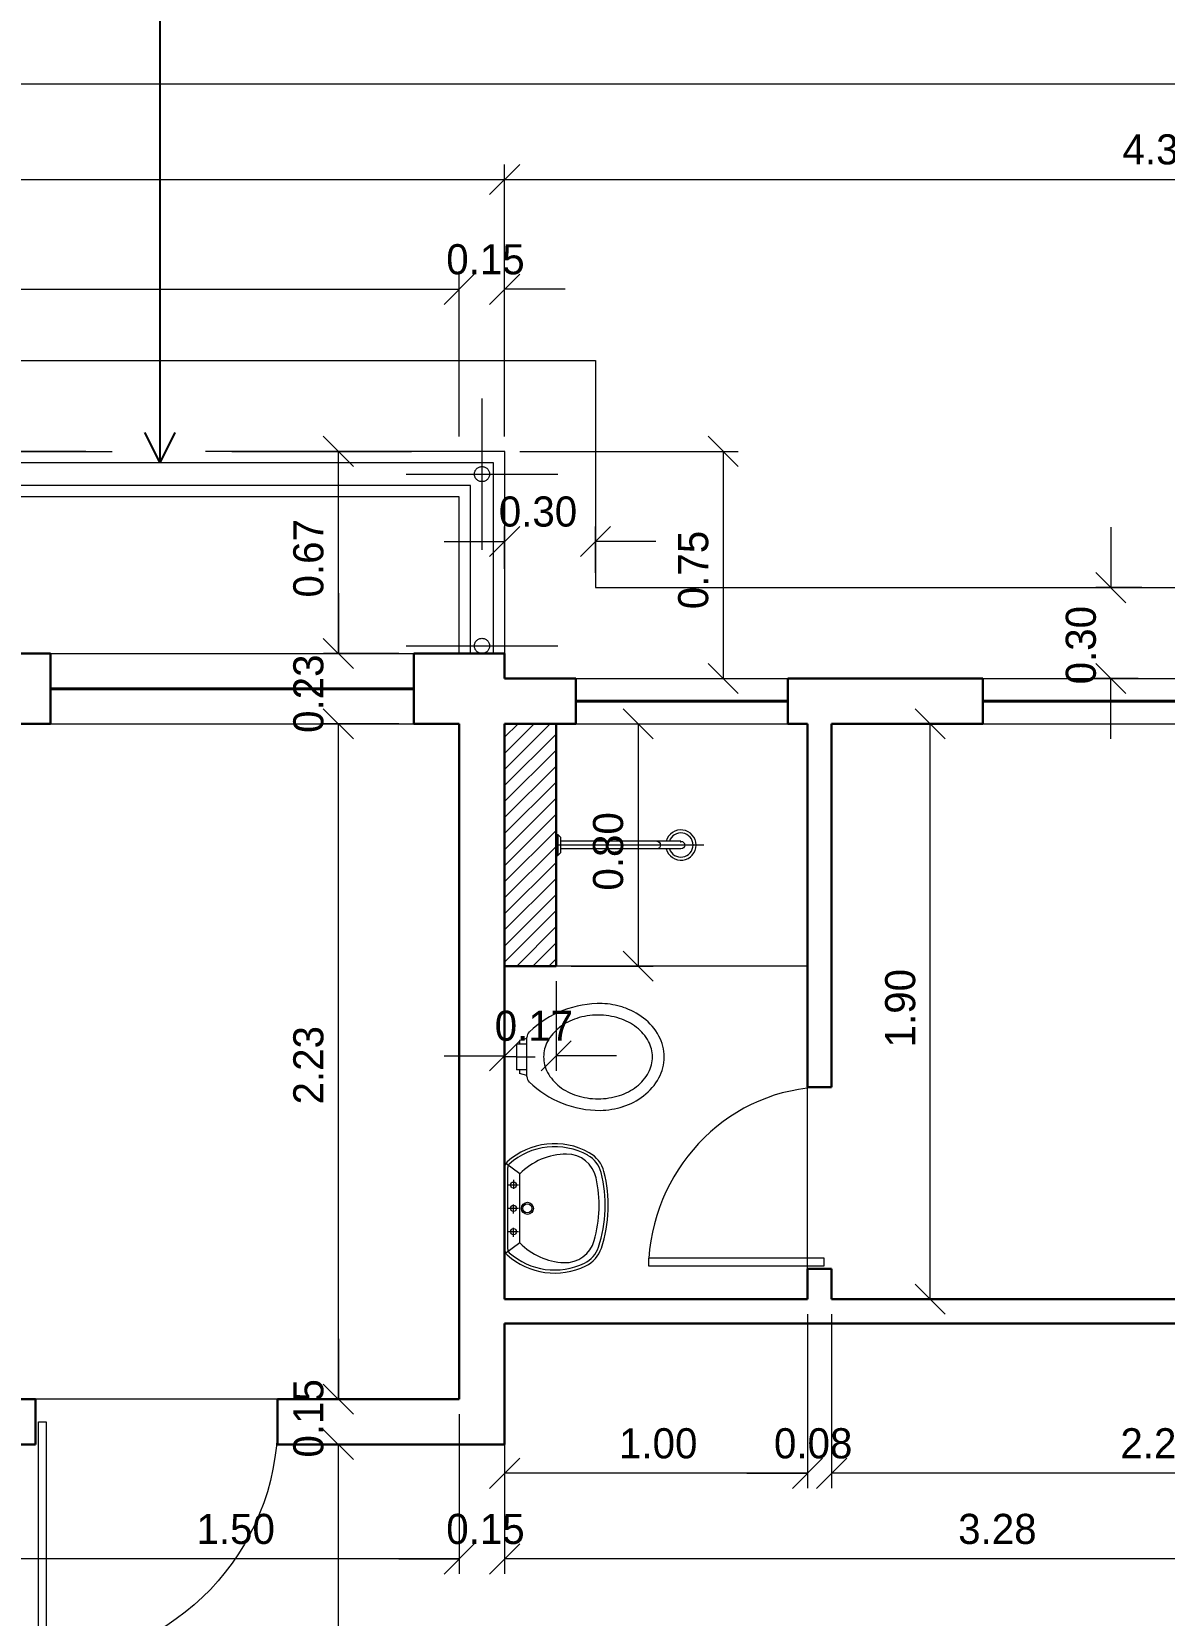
# Model space of a CAD drawing. Header units: metres. Extents: x 3.9 to 63.3, y 8 to 50.1.
# Drawn here: x 21.4 to 25.14, y 18.84 to 24.08 of the extents above; entities that cross this region are included whole.
import ezdxf
from ezdxf.enums import TextEntityAlignment as Align

# ---------------------------------------------------------------- set-up
doc = ezdxf.new("R2010")
doc.units = ezdxf.units.M
doc.header["$MEASUREMENT"] = 0
for name, pattern in [('DGN Style 2', [0.988287, 0.592972, -0.395315]), ('DGN Style 3', [1.383601, 0.988287, -0.395315]), ('DGN Style 4', [1.582247, 0.790629, -0.395315, 0.000988287, -0.395315])]:
    doc.linetypes.add(name, pattern=pattern)
doc.layers.get('Defpoints').update_dxf_attribs({"lineweight": 0})
for name, color, linetype, lineweight in [('24 - Textos Gerais', 7, 'Continuous', 0), ('34 - Mobiliário', 7, 'Continuous', 0), ('CORNIJAS_VAR NA PLANTA PTIPO 1', 7, 'Continuous', 0), ('Level 1', 7, 'Continuous', 0), ('Level 12', 7, 'Continuous', 0), ('Level 14', 7, 'Continuous', 0), ('Level 21-1', 7, 'Continuous', 0), ('Level 24-1', 7, 'Continuous', 0), ('Level 36', 7, 'Continuous', 0), ('Level 45', 7, 'Continuous', 0), ('Level 50', 7, 'Continuous', 0), ('Level 7', 7, 'Continuous', 0)]:
    doc.layers.add(name, color=color, linetype=linetype, lineweight=lineweight)
doc.styles.add('Style-INTL_ENGINEERING', font='INTL_ENGINEERING.shx')
doc.dimstyles.get("Standard").update_dxf_attribs({"dimtxt": 0.18, "dimasz": 0.18, "dimexe": 0.18, "dimexo": 0.0625, "dimgap": 0.09, "dimtad": 0, "dimtih": 1, "dimtoh": 1, "dimdec": 4, "dimzin": 1, "dimdsep": 46, "dimtxsty": 'Standard', "dimcen": 0, "dimadec": 0, "dimazin": 0, "dimtfac": 1, "dimtdec": 4, "dimtofl": 0, "dimtmove": 0, "dimatfit": 3, "dimfxl": 0, "dimtolj": 1, "dimtzin": 1, "dimarcsym": 0})

# ---------------------------------------------------------------- blocks, each defined once
blk = doc.blocks.new('*U30')
at = {"layer": 'Level 36', "color": 172, "linetype": 'Continuous', "lineweight": 13}
for p, q in [((-0.1897, 0.0608), (-0.2139, 0.0544)), ((-0.2139, 0.0544), (-0.2139, 0.0427)), ((-0.1897, -0.0646), (-0.1897, 0.0645)), ((-0.2239, 0), (-0.2633, 0)), ((-0.1897, 0.0427), (-0.2239, 0.0427)), ((-0.2239, 0.0427), (-0.2239, -0.0427)), ((-0.2239, 0), (-0.1625, 0)), ((-0.1897, -0.0427), (-0.2239, -0.0427)), ((-0.2139, -0.0428), (-0.2139, -0.0544)), ((-0.1897, -0.0608), (-0.2139, -0.0544))]:
    blk.add_line(p, q, dxfattribs=at)
for centre, radius, start, end in [((0.0522, -0.1623), 0.3388, 88.949, 133.7058), ((0.0452, -0.0944), 0.2712, 72.322, 87.2071), ((0.0599, -0.0481), 0.2225, 52.4233, 72.322), ((0.0304, -0.0481), 0.1841, 107.6783, 127.577), ((0.0452, -0.0944), 0.2328, 90.0002, 107.6783), ((0.0452, -0.0944), 0.2328, 72.322, 90.0002), ((0.0599, -0.0481), 0.1841, 52.4233, 72.322), ((0.0826, -0.0186), 0.1854, 28.2945, 52.4233), ((-0.1647, 0.0646), 0.025, 133.7058, 180.0002), ((0.0077, -0.0186), 0.147, 127.577, 151.7058), ((0.0826, -0.0186), 0.147, 28.2945, 52.4233), ((0.1174, 0.0001), 0.1459, 0.0002, 28.2945), ((-0.0271, 0.0001), 0.1075, 151.7058, 180.0002), ((-0.0271, 0.0001), 0.1075, 180.0002, 208.2945), ((0.1174, 0.0001), 0.1075, 0.0002, 28.2945), ((0.1174, 0.0001), 0.1075, 331.7058, 0.0002), ((0.1174, 0.0001), 0.1459, 331.7058, 0.0002), ((0.0077, 0.0188), 0.147, 208.2945, 232.4233), ((0.0826, 0.0188), 0.147, 307.577, 331.7058), ((-0.1647, -0.0646), 0.025, 180.0002, 226.2946), ((0.0522, 0.1623), 0.3388, 226.2946, 270.0002), ((0.0304, 0.0482), 0.1841, 232.4233, 252.322), ((0.0599, 0.0482), 0.1841, 287.6783, 307.577), ((0.0826, 0.0188), 0.1854, 307.577, 331.7058), ((0.0452, 0.0946), 0.2328, 252.322, 270.0002), ((0.0452, 0.0946), 0.2328, 270.0002, 287.6783), ((0.0599, 0.0482), 0.2225, 287.6783, 307.577), ((0.0452, 0.0946), 0.2712, 271.4794, 287.6783)]:
    blk.add_arc(centre, radius, start, end, dxfattribs=at)
blk = doc.blocks.new('*U31')
at = {"layer": 'Level 36', "color": 172, "linetype": 'Continuous', "lineweight": 13}
for p, q in [((-0.171, -0.1351), (-0.171, 0.135)), ((-0.121, 0.1137), (-0.1675, 0.1479)), ((-0.161, -0.1351), (-0.161, 0.135)), ((-0.121, -0.1138), (-0.121, 0.1137)), ((-0.1256, 0.0769), (-0.158, 0.077)), ((-0.142, 0.0942), (-0.142, 0.0646)), ((-0.1256, 0), (-0.158, 0)), ((-0.142, -0.0173), (-0.142, 0.0124)), ((-0.1256, -0.077), (-0.158, -0.077)), ((-0.142, -0.0942), (-0.142, -0.0646)), ((-0.121, -0.1138), (-0.1675, -0.1479))]:
    blk.add_line(p, q, dxfattribs=at)
for centre, radius in [((-0.1419, 0.077), 0.01), ((-0.1419, 0), 0.01), ((-0.096, 0), 0.02), ((-0.096, 0), 0.015), ((-0.1419, -0.077), 0.01)]:
    blk.add_circle(centre, radius, dxfattribs=at)
for centre, radius, start, end in [((-0.0058, -0.0225), 0.236, 61.0331, 131.6613), ((-0.0058, -0.0225), 0.226, 61.0331, 131.6613), ((0.0337, -0.036), 0.2153, 90.0457, 135.9361), ((0.0336, 0.0793), 0.1, 12.2459, 90.0457), ((0.0601, 0.0964), 0.09, 14.4235, 61.0331), ((0.0601, 0.0964), 0.1, 14.4235, 61.0331), ((-0.146, 0.1351), 0.025, 131.6613, 180.0002), ((-0.146, 0.1351), 0.015, 131.6613, 180.0002), ((-0.2774, 0.0096), 0.4384, 341.6861, 14.4235), ((-0.2774, 0.0096), 0.4484, 341.6861, 14.4235), ((-0.2874, 0.0096), 0.4284, 344.3129, 12.2459), ((-0.146, -0.1351), 0.025, 180.0002, 228.339), ((-0.0058, 0.0225), 0.236, 228.339, 295.8028), ((-0.146, -0.1351), 0.015, 180.0002, 228.339), ((-0.0058, 0.0225), 0.226, 228.339, 295.8028), ((0.0337, 0.036), 0.2153, 224.0643, 267.5873), ((0.0288, -0.0792), 0.1, 267.5873, 344.3129), ((0.0534, -0.0999), 0.09, 295.8028, 341.6861), ((0.0534, -0.0999), 0.1, 295.8028, 341.6861)]:
    blk.add_arc(centre, radius, start, end, dxfattribs=at)
blk = doc.blocks.new('*U32')
at = {"layer": '24 - Textos Gerais', "color": 172, "linetype": 'Continuous', "lineweight": 0}
for p, q in [((-0.2441, 0.035), (-0.2441, -0.035)), ((-0.2441, 0.035), (-0.2391, 0.035)), ((-0.2391, 0.035), (-0.2391, -0.035)), ((-0.2291, 0.025), (-0.2391, 0.035)), ((-0.2291, -0.025), (-0.2291, 0.025)), ((0.168, 0.0125), (-0.2291, 0.0125)), ((-0.2441, -0.035), (-0.2391, -0.035)), ((-0.2391, -0.035), (-0.2291, -0.025)), ((0.168, -0.0125), (-0.2291, -0.0125))]:
    blk.add_line(p, q, dxfattribs=at)
at = {"layer": '24 - Textos Gerais', "color": 172, "linetype": 'DGN Style 4', "lineweight": 13}
blk.add_line((0.2441, 0), (-0.2441, 0), dxfattribs=at)
at = {"layer": '24 - Textos Gerais', "color": 172, "linetype": 'Continuous', "lineweight": 0, "extrusion": (0, 0, -1)}
for centre in [(-0.088, 0), (-0.168, 0)]:
    blk.add_arc(centre, 0.0125, 90, 270, dxfattribs=at)
at = {"layer": '24 - Textos Gerais', "color": 172, "linetype": 'Continuous', "lineweight": 0}
for radius, start, end in [(0.05, 194.4775, 165.5225), (0.04, 198.21, 161.79)]:
    blk.add_arc((0.168, 0), radius, start, end, dxfattribs=at)
blk.add_point((0.168, 0.011), dxfattribs=at)
blk = doc.blocks.new('*U22')
at = {"layer": 'Level 36', "color": 172, "linetype": 'Continuous', "lineweight": 13}
blk.add_line((-6.535, 3.0801), (-7.3649, 3.08), dxfattribs=at)
at = {"layer": '24 - Textos Gerais', "color": 172, "linetype": 'Continuous', "lineweight": 0}
blk.add_blockref('*U32', (-7.1208, 3.48), dxfattribs=at)
at = {"layer": 'Level 36', "color": 172, "linetype": 'Continuous', "lineweight": 13}
for name, p in [('*U30', (-7.2717, 2.78)), ('*U31', (-7.364, 2.28))]:
    blk.add_blockref(name, p, dxfattribs=at)
blk = doc.blocks.new('P80D_2')
at = {"layer": 'Level 14', "color": 7, "linetype": 'Continuous', "lineweight": 13}
for p, q in [((0.035, 0.875), (0.01, 0.875)), ((0.01, 0.875), (0.01, 0.075)), ((0.035, 0.075), (0.035, 0.875)), ((0.01, 0.075), (0.035, 0.075))]:
    blk.add_line(p, q, dxfattribs=at)
blk.add_arc((0, 0.075), 0.8, 0.0001, 87.4926, dxfattribs=at)
at = {"layer": 'Level 7', "color": 7, "linetype": 'Continuous', "lineweight": 30}
for p, q in [((0, 0), (0, 0.15)), ((0.8, 0), (0.8, 0.15))]:
    blk.add_line(p, q, dxfattribs=at)
blk = doc.blocks.new('P60D_2')
at = {"layer": 'Level 14', "color": 7, "linetype": 'Continuous', "lineweight": 13}
for p, q in [((0.035, 0.605), (0.01, 0.605)), ((0.01, 0.605), (0.01, 0.025)), ((0.035, 0.025), (0.035, 0.605)), ((0.01, 0.025), (0.035, 0.025))]:
    blk.add_line(p, q, dxfattribs=at)
blk.add_ellipse((0.0073, 0.032), major_axis=(0.5659, -0.1833), ratio=0.960106, start_param=0.313176, end_param=1.825606, dxfattribs=at)
at = {"layer": 'Level 7', "color": 7, "linetype": 'Continuous', "lineweight": 30}
for p, q in [((0, 0), (0, 0.08)), ((0.6, 0), (0.6, 0.08))]:
    blk.add_line(p, q, dxfattribs=at)
blk = doc.blocks.new('J140B0')
at = {"layer": '34 - Mobiliário', "color": 7, "linetype": 'Continuous', "lineweight": 40}
blk.add_line((0, 0.075), (1.2, 0.075), dxfattribs=at)
at = {"layer": 'CORNIJAS_VAR NA PLANTA PTIPO 1', "color": 7, "linetype": 'Continuous', "lineweight": 30}
for p, q in [((0, 0), (0, 0.15)), ((1.2, 0), (1.2, 0.15))]:
    blk.add_line(p, q, dxfattribs=at)
at = {"layer": 'CORNIJAS_VAR NA PLANTA PTIPO 1', "color": 7, "linetype": 'Continuous', "lineweight": 0}
for p, q in [((0, 0.15), (1.2, 0.15)), ((0, 0), (1.2, 0))]:
    blk.add_line(p, q, dxfattribs=at)
blk = doc.blocks.new('*U77')
at = {"layer": '34 - Mobiliário', "color": 7, "linetype": 'DGN Style 3', "lineweight": 40}
blk.add_line((0.35, 0), (-0.35, 0), dxfattribs=at)
at = {"layer": 'CORNIJAS_VAR NA PLANTA PTIPO 1', "color": 7, "linetype": 'Continuous', "lineweight": 30}
for p, q in [((-0.35, -0.075), (-0.35, 0.075)), ((0.35, -0.075), (0.35, 0.075))]:
    blk.add_line(p, q, dxfattribs=at)
at = {"layer": 'CORNIJAS_VAR NA PLANTA PTIPO 1', "color": 7, "linetype": 'Continuous', "lineweight": 0}
for p, q in [((0.35, 0.075), (-0.35, 0.075)), ((0.35, -0.075), (-0.35, -0.075))]:
    blk.add_line(p, q, dxfattribs=at)
blk = doc.blocks.new('*U111')
at = {"layer": 'Level 1', "color": 3, "linetype": 'DGN Style 4', "lineweight": 0}
for p, q in [((0, 0.25), (0, -0.25)), ((0.25, 0), (-0.25, 0))]:
    blk.add_line(p, q, dxfattribs=at)
at = {"layer": 'Level 50', "color": 190, "linetype": 'DGN Style 2', "lineweight": 0, "extrusion": (0, 0, -1)}
blk.add_circle((0, 0), 0.025, dxfattribs=at)
blk = doc.blocks.new('*U112')
at = {"layer": 'Level 1', "color": 3, "linetype": 'DGN Style 4', "lineweight": 0}
blk.add_line((0.25, 0), (-0.25, 0), dxfattribs=at)
at = {"layer": 'Level 50', "color": 190, "linetype": 'DGN Style 2', "lineweight": 0, "extrusion": (0, 0, -1)}
blk.add_circle((0, 0), 0.025, dxfattribs=at)
blk = doc.blocks.new('*U87')
at = {"layer": 'Level 21-1', "color": 7, "linetype": 'Continuous', "lineweight": 13}
for p, q in [((-16.665, 3.1722), (-7.235, 3.1722)), ((-7.235, 3.1722), (-7.235, 2.4222)), ((-7.235, 2.4222), (-3.5257, 2.4222))]:
    blk.add_line(p, q, dxfattribs=at)
at = {"layer": 'Level 50', "color": 190, "linetype": 'Continuous', "lineweight": 13}
for p, q in [((-7.5725, 2.8347), (-12.515, 2.8347)), ((-7.5725, 2.2049), (-7.5725, 2.8347)), ((-7.6475, 2.7597), (-12.515, 2.7597)), ((-7.6475, 2.2049), (-7.6475, 2.7597))]:
    blk.add_line(p, q, dxfattribs=at)
at = {"layer": 'Level 7', "color": 7, "linetype": 'DGN Style 3', "lineweight": 13}
for p, q in [((-7.535, 2.8722), (-12.515, 2.8722)), ((-7.535, 2.2049), (-7.535, 2.8722))]:
    blk.add_line(p, q, dxfattribs=at)
at = {"layer": 'Level 7', "color": 7, "linetype": 'Continuous', "lineweight": 13}
for p, q in [((-7.685, 2.7222), (-12.515, 2.7222)), ((-7.685, 2.2049), (-7.685, 2.7222))]:
    blk.add_line(p, q, dxfattribs=at)
at = {"layer": 'Level 50', "color": 190, "linetype": 'DGN Style 2', "lineweight": 0, "extrusion": (0, 0, -1)}
for name, p in [('*U111', (7.61, 2.7972)), ('*U112', (7.61, 2.2299))]:
    blk.add_blockref(name, p, dxfattribs=at)
blk = doc.blocks.new('*D211')
at = {"layer": 'Defpoints', "color": 2, "linetype": 'Continuous', "lineweight": 0}
for p, q in [((17.9348, 23.1747), (18.0343, 23.2742)), ((17.9845, 22.7385), (17.9845, 23.2739)), ((17.9845, 23.2244), (22.8146, 23.2244)), ((22.8643, 23.2742), (22.7648, 23.1747)), ((22.8146, 22.7385), (22.8146, 23.2739))]:
    blk.add_line(p, q, dxfattribs=at)
at = {"layer": 'Defpoints'}
for p in [(20.3996, 23.2244), (22.8146, 23.2244), (17.9845, 22.689), (22.8146, 22.689)]:
    blk.add_point(p, dxfattribs=at)
at = {"layer": 'Defpoints', "color": 2, "linetype": 'Continuous', "lineweight": 0, "style": 'Style-INTL_ENGINEERING'}
blk.add_text('4.83', height=0.0995, dxfattribs=at).set_placement((20.2577, 23.3237), align=Align.MIDDLE_LEFT)
blk = doc.blocks.new('_Oblique')
at = {"color": 0, "linetype": 'ByBlock', "lineweight": -2}
blk.add_line((0.5, 0.5), (-0.5, -0.5), dxfattribs=at)
blk = doc.blocks.new('*D212')
at = {"layer": 'Defpoints', "color": 2, "linetype": 'Continuous', "lineweight": 0}
for p, q in [((22.8643, 23.2742), (22.7648, 23.1747)), ((22.7716, 23.2244), (22.8146, 23.2244)), ((22.8146, 22.7385), (22.8146, 23.2739)), ((22.9148, 23.1747), (23.0143, 23.2742)), ((22.9645, 22.7385), (22.9645, 23.2739)), ((23.164, 23.2244), (22.9645, 23.2244))]:
    blk.add_line(p, q, dxfattribs=at)
at = {"layer": 'Defpoints'}
for p in [(22.8895, 23.2244), (22.9645, 23.2244), (22.8146, 22.689), (22.9645, 22.689)]:
    blk.add_point(p, dxfattribs=at)
at = {"layer": 'Defpoints', "color": 2, "linetype": 'Continuous', "lineweight": 0, "style": 'Style-INTL_ENGINEERING'}
blk.add_text('0.15', height=0.0995, dxfattribs=at).set_placement((22.7716, 23.3237), align=Align.MIDDLE_LEFT)
blk = doc.blocks.new('*D217')
at = {"layer": 'Defpoints', "color": 2, "linetype": 'Continuous', "lineweight": 0}
for p, q in [((15.1348, 23.5376), (15.2343, 23.6371)), ((15.1845, 22.8385), (15.1845, 23.6369)), ((23.0143, 23.6371), (22.9148, 23.5376)), ((22.9645, 22.7385), (22.9645, 23.6369)), ((15.1845, 23.5874), (22.9645, 23.5874))]:
    blk.add_line(p, q, dxfattribs=at)
at = {"layer": 'Defpoints'}
for p in [(19.0745, 23.5874), (22.9645, 23.5874), (15.1845, 22.789), (22.9645, 22.689)]:
    blk.add_point(p, dxfattribs=at)
at = {"layer": 'Defpoints', "color": 2, "linetype": 'Continuous', "lineweight": 0, "style": 'Style-INTL_ENGINEERING'}
blk.add_text('7.78', height=0.0995, dxfattribs=at).set_placement((18.9327, 23.6866), align=Align.MIDDLE_LEFT)
blk = doc.blocks.new('*D218')
at = {"layer": 'Defpoints', "color": 2, "linetype": 'Continuous', "lineweight": 0}
for p, q in [((22.9148, 23.5376), (23.0143, 23.6371)), ((22.9645, 22.7385), (22.9645, 23.6369)), ((27.3236, 23.6371), (27.2241, 23.5376)), ((27.2738, 23.1386), (27.2738, 23.6369)), ((22.9645, 23.5874), (27.2738, 23.5874))]:
    blk.add_line(p, q, dxfattribs=at)
at = {"layer": 'Defpoints'}
for p in [(25.1192, 23.5874), (27.2738, 23.5874), (27.2738, 23.0891), (22.9645, 22.689)]:
    blk.add_point(p, dxfattribs=at)
at = {"layer": 'Defpoints', "color": 2, "linetype": 'Continuous', "lineweight": 0, "style": 'Style-INTL_ENGINEERING'}
blk.add_text('4.31', height=0.0995, dxfattribs=at).set_placement((25.0056, 23.6866), align=Align.MIDDLE_LEFT)
blk = doc.blocks.new('*D240')
at = {"layer": 'Defpoints', "color": 2, "linetype": 'Continuous', "lineweight": 0}
for p, q in [((14.0848, 23.8522), (14.1843, 23.9517)), ((14.1346, 22.7385), (14.1346, 23.9514)), ((27.3236, 23.9517), (27.2241, 23.8522)), ((27.2738, 23.4886), (27.2738, 23.9514)), ((27.2738, 23.9019), (14.1346, 23.9019))]:
    blk.add_line(p, q, dxfattribs=at)
at = {"layer": 'Defpoints'}
for p in [(14.1346, 23.9019), (20.7042, 23.9019), (27.2738, 23.4391), (14.1346, 22.689)]:
    blk.add_point(p, dxfattribs=at)
at = {"layer": 'Defpoints', "color": 2, "linetype": 'Continuous', "lineweight": 0, "style": 'Style-INTL_ENGINEERING'}
blk.add_text('13.14', height=0.0995, dxfattribs=at).set_placement((20.5741, 24.0012), align=Align.MIDDLE_LEFT)
blk = doc.blocks.new('*D275')
at = {"layer": 'Defpoints', "color": 2, "linetype": 'Continuous', "lineweight": 0}
for p, q in [((22.9645, 19.3595), (22.9645, 18.9817)), ((26.2446, 19.3595), (26.2446, 18.9817)), ((22.9148, 18.9814), (23.0143, 19.0809)), ((26.2943, 19.0809), (26.1948, 18.9814)), ((26.2446, 19.0312), (22.9645, 19.0312))]:
    blk.add_line(p, q, dxfattribs=at)
at = {"layer": 'Defpoints'}
for p in [(22.9645, 19.409), (26.2446, 19.409), (22.9645, 19.0312), (24.6045, 19.0312)]:
    blk.add_point(p, dxfattribs=at)
at = {"layer": 'Defpoints', "color": 2, "linetype": 'Continuous', "lineweight": 0, "style": 'Style-INTL_ENGINEERING'}
blk.add_text('3.28', height=0.0995, dxfattribs=at).set_placement((24.4627, 19.1304), align=Align.MIDDLE_LEFT)
blk = doc.blocks.new('*D276')
at = {"layer": 'Defpoints', "color": 2, "linetype": 'Continuous', "lineweight": 0}
for p, q in [((22.8146, 19.5095), (22.8146, 18.9817)), ((22.9645, 19.3595), (22.9645, 18.9817)), ((22.8643, 19.0809), (22.7648, 18.9814)), ((22.9148, 18.9814), (23.0143, 19.0809)), ((22.6151, 19.0312), (22.8146, 19.0312)), ((23.0075, 19.0312), (22.9645, 19.0312))]:
    blk.add_line(p, q, dxfattribs=at)
at = {"layer": 'Defpoints'}
for p in [(22.8146, 19.559), (22.9645, 19.409), (22.8146, 19.0312), (22.8895, 19.0312)]:
    blk.add_point(p, dxfattribs=at)
at = {"layer": 'Defpoints', "color": 2, "linetype": 'Continuous', "lineweight": 0, "style": 'Style-INTL_ENGINEERING'}
blk.add_text('0.15', height=0.0995, dxfattribs=at).set_placement((22.7716, 19.1304), align=Align.MIDDLE_LEFT)
blk = doc.blocks.new('*D277')
at = {"layer": 'Defpoints', "color": 2, "linetype": 'Continuous', "lineweight": 0}
for p, q in [((21.3146, 19.5095), (21.3146, 18.9817)), ((22.8146, 19.5095), (22.8146, 18.9817)), ((21.2648, 18.9814), (21.3643, 19.0809)), ((22.8643, 19.0809), (22.7648, 18.9814)), ((22.8146, 19.0312), (21.3146, 19.0312))]:
    blk.add_line(p, q, dxfattribs=at)
at = {"layer": 'Defpoints'}
for p in [(21.3146, 19.559), (22.8146, 19.559), (21.3146, 19.0312), (22.0646, 19.0312)]:
    blk.add_point(p, dxfattribs=at)
at = {"layer": 'Defpoints', "color": 2, "linetype": 'Continuous', "lineweight": 0, "style": 'Style-INTL_ENGINEERING'}
blk.add_text('1.50', height=0.0995, dxfattribs=at).set_placement((21.9466, 19.1304), align=Align.MIDDLE_LEFT)
blk = doc.blocks.new('*D289')
at = {"layer": 'Defpoints', "color": 2, "linetype": 'Continuous', "lineweight": 0}
for p, q in [((23.9645, 19.8395), (23.9645, 19.2645)), ((24.0446, 19.8395), (24.0446, 19.2645)), ((24.0143, 19.3637), (23.9148, 19.2642)), ((23.9948, 19.2642), (24.0943, 19.3637)), ((23.765, 19.314), (23.9645, 19.314)), ((24.155, 19.314), (24.0446, 19.314))]:
    blk.add_line(p, q, dxfattribs=at)
at = {"layer": 'Defpoints'}
for p in [(23.9645, 19.889), (24.0446, 19.889), (23.9645, 19.314), (24.0045, 19.314)]:
    blk.add_point(p, dxfattribs=at)
at = {"layer": 'Defpoints', "color": 2, "linetype": 'Continuous', "lineweight": 0, "style": 'Style-INTL_ENGINEERING'}
blk.add_text('0.08', height=0.0995, dxfattribs=at).set_placement((23.8541, 19.4132), align=Align.MIDDLE_LEFT)
blk = doc.blocks.new('*D290')
at = {"layer": 'Defpoints', "color": 2, "linetype": 'Continuous', "lineweight": 0}
for p, q in [((23.9645, 19.8395), (23.9645, 19.2645)), ((22.9645, 19.7595), (22.9645, 19.2645)), ((22.9148, 19.2642), (23.0143, 19.3637)), ((24.0143, 19.3637), (23.9148, 19.2642)), ((23.9645, 19.314), (22.9645, 19.314))]:
    blk.add_line(p, q, dxfattribs=at)
at = {"layer": 'Defpoints'}
for p in [(23.9645, 19.889), (22.9645, 19.809), (22.9645, 19.314), (23.4645, 19.314)]:
    blk.add_point(p, dxfattribs=at)
at = {"layer": 'Defpoints', "color": 2, "linetype": 'Continuous', "lineweight": 0, "style": 'Style-INTL_ENGINEERING'}
blk.add_text('1.00', height=0.0995, dxfattribs=at).set_placement((23.3423, 19.4132), align=Align.MIDDLE_LEFT)
blk = doc.blocks.new('*D288')
at = {"layer": 'Defpoints', "color": 2, "linetype": 'Continuous', "lineweight": 0}
for p, q in [((24.0446, 19.8395), (24.0446, 19.2645)), ((26.2446, 19.7595), (26.2446, 19.2645)), ((23.9948, 19.2642), (24.0943, 19.3637)), ((26.2943, 19.3637), (26.1948, 19.2642)), ((26.2446, 19.314), (24.0446, 19.314))]:
    blk.add_line(p, q, dxfattribs=at)
at = {"layer": 'Defpoints'}
for p in [(24.0446, 19.889), (26.2446, 19.809), (24.0446, 19.314), (25.1445, 19.314)]:
    blk.add_point(p, dxfattribs=at)
at = {"layer": 'Defpoints', "color": 2, "linetype": 'Continuous', "lineweight": 0, "style": 'Style-INTL_ENGINEERING'}
blk.add_text('2.20', height=0.0995, dxfattribs=at).set_placement((24.9984, 19.4132), align=Align.MIDDLE_LEFT)
blk = doc.blocks.new('*D304')
at = {"layer": 'Defpoints', "color": 2, "linetype": 'Continuous', "lineweight": 0}
for p, q in [((22.3654, 19.4588), (22.4649, 19.3593)), ((22.54, 19.409), (22.3656, 19.409)), ((22.4151, 15.4088), (22.4151, 19.409)), ((22.4649, 15.3591), (22.3654, 15.4586)), ((21.7691, 15.4088), (22.4646, 15.4088))]:
    blk.add_line(p, q, dxfattribs=at)
at = {"layer": 'Defpoints'}
for p in [(22.4151, 19.409), (22.5895, 19.409), (22.4151, 17.4089), (21.7196, 15.4088)]:
    blk.add_point(p, dxfattribs=at)
at = {"layer": 'Defpoints', "color": 2, "linetype": 'Continuous', "lineweight": 0, "style": 'Style-INTL_ENGINEERING'}
blk.add_text('4.00', height=0.0995, rotation=90, dxfattribs=at).set_placement((22.3159, 17.2585), align=Align.MIDDLE_LEFT)
blk = doc.blocks.new('*D305')
at = {"layer": 'Defpoints', "color": 2, "linetype": 'Continuous', "lineweight": 0}
for p, q in [((22.4151, 19.7585), (22.4151, 19.559)), ((22.4649, 19.5093), (22.3654, 19.6088)), ((22.4651, 19.559), (22.3656, 19.559)), ((22.3654, 19.4588), (22.4649, 19.3593)), ((22.54, 19.409), (22.3656, 19.409)), ((22.4151, 19.3661), (22.4151, 19.409))]:
    blk.add_line(p, q, dxfattribs=at)
at = {"layer": 'Defpoints'}
for p in [(22.4151, 19.559), (22.5146, 19.559), (22.4151, 19.484), (22.5895, 19.409)]:
    blk.add_point(p, dxfattribs=at)
at = {"layer": 'Defpoints', "color": 2, "linetype": 'Continuous', "lineweight": 0, "style": 'Style-INTL_ENGINEERING'}
blk.add_text('0.15', height=0.0995, rotation=90, dxfattribs=at).set_placement((22.3159, 19.3661), align=Align.MIDDLE_LEFT)
blk = doc.blocks.new('*D306')
at = {"layer": 'Defpoints', "color": 2, "linetype": 'Continuous', "lineweight": 0}
for p, q in [((22.3654, 21.8388), (22.4649, 21.7393)), ((22.615, 21.789), (22.3656, 21.789)), ((22.4151, 19.559), (22.4151, 21.789)), ((22.4649, 19.5093), (22.3654, 19.6088)), ((22.4651, 19.559), (22.3656, 19.559))]:
    blk.add_line(p, q, dxfattribs=at)
at = {"layer": 'Defpoints'}
for p in [(22.4151, 21.789), (22.6645, 21.789), (22.4151, 20.674), (22.5146, 19.559)]:
    blk.add_point(p, dxfattribs=at)
at = {"layer": 'Defpoints', "color": 2, "linetype": 'Continuous', "lineweight": 0, "style": 'Style-INTL_ENGINEERING'}
blk.add_text('2.23', height=0.0995, rotation=90, dxfattribs=at).set_placement((22.3159, 20.5322), align=Align.MIDDLE_LEFT)
blk = doc.blocks.new('*D307')
at = {"layer": 'Defpoints', "color": 2, "linetype": 'Continuous', "lineweight": 0}
for p, q in [((22.4151, 22.2212), (22.4151, 22.0217)), ((22.4649, 21.9719), (22.3654, 22.0714)), ((22.6151, 22.0217), (22.3656, 22.0217)), ((22.3654, 21.8388), (22.4649, 21.7393)), ((22.615, 21.789), (22.3656, 21.789)), ((22.4151, 21.5895), (22.4151, 21.789))]:
    blk.add_line(p, q, dxfattribs=at)
at = {"layer": 'Defpoints'}
for p in [(22.4151, 22.0217), (22.6646, 22.0217), (22.4151, 21.9054), (22.6645, 21.789)]:
    blk.add_point(p, dxfattribs=at)
at = {"layer": 'Defpoints', "color": 2, "linetype": 'Continuous', "lineweight": 0, "style": 'Style-INTL_ENGINEERING'}
blk.add_text('0.23', height=0.0995, rotation=90, dxfattribs=at).set_placement((22.3159, 21.7593), align=Align.MIDDLE_LEFT)
blk = doc.blocks.new('*D308')
at = {"layer": 'Defpoints', "color": 2, "linetype": 'Continuous', "lineweight": 0}
for p, q in [((22.3654, 22.7388), (22.4649, 22.6393)), ((22.9151, 22.689), (22.3656, 22.689)), ((22.4151, 22.0217), (22.4151, 22.689)), ((22.4649, 21.9719), (22.3654, 22.0714)), ((22.6151, 22.0217), (22.3656, 22.0217))]:
    blk.add_line(p, q, dxfattribs=at)
at = {"layer": 'Defpoints'}
for p in [(22.4151, 22.689), (22.9645, 22.689), (22.4151, 22.3554), (22.6646, 22.0217)]:
    blk.add_point(p, dxfattribs=at)
at = {"layer": 'Defpoints', "color": 2, "linetype": 'Continuous', "lineweight": 0, "style": 'Style-INTL_ENGINEERING'}
blk.add_text('0.67', height=0.0995, rotation=90, dxfattribs=at).set_placement((22.3159, 22.2065), align=Align.MIDDLE_LEFT)
blk = doc.blocks.new('*D309')
at = {"layer": 'Defpoints', "color": 2, "linetype": 'Continuous', "lineweight": 0}
for p, q in [((24.3205, 21.8388), (24.42, 21.7393)), ((24.094, 21.789), (24.4198, 21.789)), ((24.3703, 19.889), (24.3703, 21.789)), ((24.42, 19.8393), (24.3205, 19.9388)), ((24.094, 19.889), (24.4198, 19.889))]:
    blk.add_line(p, q, dxfattribs=at)
at = {"layer": 'Defpoints'}
for p in [(24.0446, 21.789), (24.3703, 21.789), (24.3703, 20.839), (24.0446, 19.889)]:
    blk.add_point(p, dxfattribs=at)
at = {"layer": 'Defpoints', "color": 2, "linetype": 'Continuous', "lineweight": 0, "style": 'Style-INTL_ENGINEERING'}
blk.add_text('1.90', height=0.0995, rotation=90, dxfattribs=at).set_placement((24.271, 20.7207), align=Align.MIDDLE_LEFT)
blk = doc.blocks.new('*D310')
at = {"layer": 'Defpoints', "color": 2, "linetype": 'Continuous', "lineweight": 0}
for p, q in [((23.6367, 22.7388), (23.7361, 22.6393)), ((23.0141, 22.689), (23.7359, 22.689)), ((23.6864, 22.689), (23.6864, 21.939)), ((23.7361, 21.8893), (23.6367, 21.9888)), ((23.114, 21.939), (23.7359, 21.939))]:
    blk.add_line(p, q, dxfattribs=at)
at = {"layer": 'Defpoints'}
for p in [(22.9645, 22.689), (23.6864, 22.314), (23.0646, 21.939), (23.6864, 21.939)]:
    blk.add_point(p, dxfattribs=at)
at = {"layer": 'Defpoints', "color": 2, "linetype": 'Continuous', "lineweight": 0, "style": 'Style-INTL_ENGINEERING'}
blk.add_text('0.75', height=0.0995, rotation=90, dxfattribs=at).set_placement((23.5872, 22.1679), align=Align.MIDDLE_LEFT)
blk = doc.blocks.new('*D332')
at = {"layer": 'Defpoints', "color": 2, "linetype": 'Continuous', "lineweight": 0}
for p, q in [((23.3555, 21.8388), (23.455, 21.7393)), ((23.184, 21.789), (23.4548, 21.789)), ((23.4053, 21.789), (23.4053, 20.9891)), ((23.455, 20.9393), (23.3555, 21.0388)), ((23.1841, 20.9891), (23.4548, 20.9891))]:
    blk.add_line(p, q, dxfattribs=at)
at = {"layer": 'Defpoints'}
for p in [(23.1346, 21.789), (23.4053, 21.389), (23.1346, 20.9891), (23.4053, 20.9891)]:
    blk.add_point(p, dxfattribs=at)
at = {"layer": 'Defpoints', "color": 2, "linetype": 'Continuous', "lineweight": 0, "style": 'Style-INTL_ENGINEERING'}
blk.add_text('0.80', height=0.0995, rotation=90, dxfattribs=at).set_placement((23.306, 21.2386), align=Align.MIDDLE_LEFT)
blk = doc.blocks.new('*D333')
at = {"layer": 'Defpoints', "color": 2, "linetype": 'Continuous', "lineweight": 0}
for p, q in [((22.9645, 20.9395), (22.9645, 20.6435)), ((23.1346, 20.9396), (23.1346, 20.6435)), ((23.0143, 20.7427), (22.9148, 20.6432)), ((23.0849, 20.6432), (23.1844, 20.7427)), ((22.765, 20.693), (22.9645, 20.693)), ((23.3341, 20.693), (23.1346, 20.693))]:
    blk.add_line(p, q, dxfattribs=at)
at = {"layer": 'Defpoints'}
for p in [(22.9645, 20.989), (23.1346, 20.9891), (22.9645, 20.693), (23.0496, 20.693)]:
    blk.add_point(p, dxfattribs=at)
at = {"layer": 'Defpoints', "color": 2, "linetype": 'Continuous', "lineweight": 0, "style": 'Style-INTL_ENGINEERING'}
blk.add_text('0.17', height=0.0995, dxfattribs=at).set_placement((22.9317, 20.7922), align=Align.MIDDLE_LEFT)
blk = doc.blocks.new('TerminatorOpen')
at = {"color": 0, "linetype": 'ByBlock', "lineweight": -2}
for q in [(-1, 0.5), (-1, 0), (-1, -0.5)]:
    blk.add_line((0, 0), q, dxfattribs=at)
blk = doc.blocks.new('*D376')
at = {"layer": 'Defpoints', "color": 2, "linetype": 'Continuous', "lineweight": 0}
for p, q in [((24.9669, 22.4385), (24.9669, 22.239)), ((25.0167, 22.1893), (24.9172, 22.2888)), ((25.0697, 22.239), (24.9174, 22.239)), ((24.9172, 21.9888), (25.0167, 21.8893)), ((25.0568, 21.939), (24.9174, 21.939)), ((24.9669, 21.7395), (24.9669, 21.939))]:
    blk.add_line(p, q, dxfattribs=at)
at = {"layer": 'Defpoints'}
for p in [(25.1192, 22.239), (24.9669, 22.07), (24.9669, 21.939), (25.1063, 21.939)]:
    blk.add_point(p, dxfattribs=at)
at = {"layer": 'Defpoints', "color": 2, "linetype": 'Continuous', "lineweight": 0, "style": 'Style-INTL_ENGINEERING'}
blk.add_text('0.30', height=0.0995, rotation=90, dxfattribs=at).set_placement((24.8677, 21.9196), align=Align.MIDDLE_LEFT)
blk = doc.blocks.new('*D386')
at = {"layer": 'Defpoints', "color": 2, "linetype": 'Continuous', "lineweight": 0}
for p, q in [((23.0143, 22.441), (22.9148, 22.3415)), ((22.9645, 22.3015), (22.9645, 22.4408)), ((23.2148, 22.3415), (23.3143, 22.441)), ((23.2646, 22.2885), (23.2646, 22.4408)), ((22.765, 22.3913), (22.9645, 22.3913)), ((23.4641, 22.3913), (23.2646, 22.3913))]:
    blk.add_line(p, q, dxfattribs=at)
at = {"layer": 'Defpoints'}
for p in [(22.9645, 22.3913), (23.0955, 22.3913), (22.9645, 22.252), (23.2646, 22.239)]:
    blk.add_point(p, dxfattribs=at)
at = {"layer": 'Defpoints', "color": 2, "linetype": 'Continuous', "lineweight": 0, "style": 'Style-INTL_ENGINEERING'}
blk.add_text('0.30', height=0.0995, dxfattribs=at).set_placement((22.9451, 22.4905), align=Align.MIDDLE_LEFT)

msp = doc.modelspace()

# ---------------------------------------------------------------- linework, layer by layer
at = {"layer": '34 - Mobiliário', "color": 7, "linetype": 'Continuous', "lineweight": 40}
msp.add_line((21.4645, 21.9054), (22.6646, 21.9053), dxfattribs=at)
at = {"layer": 'CORNIJAS_VAR NA PLANTA PTIPO 1', "color": 7, "linetype": 'Continuous', "lineweight": 30}
for p, q in [((21.4645, 22.0217), (21.4645, 21.789)), ((21.4645, 22.0217), (21.4645, 21.789)), ((22.6646, 22.0217), (22.6645, 21.789)), ((22.9645, 22.0217), (22.6645, 22.0217)), ((22.6645, 21.789), (22.6645, 22.0217)), ((22.9645, 22.0217), (22.9645, 21.939)), ((23.1995, 21.939), (22.9645, 21.939)), ((24.5445, 21.939), (23.8996, 21.939)), ((21.4645, 21.789), (21.3145, 21.789)), ((22.8146, 21.789), (22.6645, 21.789)), ((22.8146, 19.559), (22.8146, 21.789)), ((23.1995, 21.789), (22.9645, 21.789)), ((22.9645, 19.889), (22.9645, 21.789)), ((23.9645, 21.789), (23.8996, 21.789)), ((23.9645, 20.589), (23.9645, 21.789)), ((24.0446, 20.5891), (24.0446, 21.789)), ((24.5446, 21.789), (24.0446, 21.789)), ((23.9645, 19.889), (23.9645, 19.989)), ((24.0446, 19.889), (24.0446, 19.9891)), ((23.9645, 19.889), (22.9645, 19.889)), ((26.2446, 19.889), (24.0446, 19.889)), ((26.2446, 19.809), (22.9645, 19.809)), ((22.9645, 19.409), (22.9645, 19.809)), ((21.4145, 19.559), (21.3146, 19.559)), ((22.8146, 19.559), (22.2146, 19.559)), ((21.4145, 19.409), (21.1645, 19.409)), ((22.9645, 19.409), (22.2145, 19.409))]:
    msp.add_line(p, q, dxfattribs=at)
at = {"layer": 'CORNIJAS_VAR NA PLANTA PTIPO 1', "color": 7, "linetype": 'Continuous', "lineweight": 0}
for p, q in [((21.4645, 22.0217), (22.6646, 22.0217)), ((21.4645, 21.789), (22.6645, 21.789)), ((23.9645, 19.989), (23.9645, 20.589)), ((22.2146, 19.559), (21.4145, 19.559))]:
    msp.add_line(p, q, dxfattribs=at)
at = {"layer": 'CORNIJAS_VAR NA PLANTA PTIPO 1', "color": 7, "linetype": 'Continuous', "lineweight": 30, "flags": 128}
msp.add_lwpolyline([(21.4645, 22.0217), (19.0595, 22.0217), (19.0595, 21.939)], dxfattribs=at)
at = {"layer": 'Level 24-1', "color": 7, "linetype": 'DGN Style 2', "lineweight": 0, "flags": 128}
msp.add_lwpolyline([(33.7253, 21.9391), (38.0346, 21.939), (38.0346, 22.689), (46.8646, 22.689), (46.8646, 21.289), (50.6245, 21.289), (50.6245, 14.579), (49.9246, 14.579), (49.9246, 14.079), (49.3745, 13.529), (39.8467, 13.529), (39.2267, 12.909), (31.9114, 12.909), (31.6938, 13.1263), (29.3053, 13.1263), (29.0877, 12.909), (21.7724, 12.909), (21.1524, 13.529), (11.6245, 13.529), (11.0746, 14.079), (11.0746, 14.579), (10.3745, 14.579), (10.3745, 21.289), (14.1346, 21.289), (14.1346, 22.689), (22.9645, 22.689), (22.9645, 21.939), (27.2738, 21.939), (27.2738, 26.7246), (33.7241, 26.7246), (33.7253, 21.9391)], dxfattribs=at)
msp.add_lwpolyline([(33.7253, 21.9391), (38.0346, 21.939), (38.0346, 22.689), (46.8646, 22.689), (46.8646, 21.289), (50.6245, 21.289), (50.6245, 14.579), (49.9246, 14.579), (49.9246, 14.079), (49.3745, 13.529), (39.8467, 13.529), (39.2267, 12.909), (31.9114, 12.909), (31.6938, 13.1263), (29.3053, 13.1263), (29.0877, 12.909), (21.7724, 12.909), (21.1524, 13.529), (11.6245, 13.529), (11.0746, 14.079), (11.0746, 14.579), (10.3745, 14.579), (10.3745, 21.289), (14.1346, 21.289), (14.1346, 22.689), (22.9645, 22.689), (22.9645, 21.939), (27.2738, 21.939), (27.2738, 26.7246), (33.7241, 26.7246), (33.7253, 21.9391)], dxfattribs=at)
at = {"layer": 'Level 45', "color": 6, "linetype": 'Continuous', "lineweight": 0}
for p, q in [((22.9645, 21.6387), (23.1149, 21.789)), ((22.9645, 21.6918), (23.0618, 21.789)), ((22.9645, 21.7448), (23.0088, 21.789)), ((22.9645, 21.5857), (23.1346, 21.7557)), ((22.9645, 21.5327), (23.1346, 21.7027)), ((22.9645, 21.4796), (23.1346, 21.6496)), ((22.9645, 21.4266), (23.1346, 21.5966)), ((22.9645, 21.3736), (23.1346, 21.5436)), ((22.9645, 21.3205), (23.1346, 21.4906)), ((22.9645, 21.2675), (23.1346, 21.4375)), ((22.9645, 21.2145), (23.1346, 21.3845)), ((22.9645, 21.1614), (23.1346, 21.3315)), ((22.9645, 21.1084), (23.1346, 21.2784)), ((22.9645, 21.0554), (23.1346, 21.2254)), ((22.9645, 21.0023), (23.1346, 21.1724)), ((23.0043, 20.989), (23.1346, 21.1194)), ((23.0573, 20.989), (23.1346, 21.0663)), ((23.1104, 20.9891), (23.1346, 21.0133))]:
    msp.add_line(p, q, dxfattribs=at)
at = {"layer": 'Level 45', "color": 6, "linetype": 'Continuous', "lineweight": 30, "flags": 128}
msp.add_lwpolyline([(22.9645, 21.789), (23.1346, 21.789), (23.1346, 20.9891), (22.9645, 20.989)], close=True, dxfattribs=at)

# ---------------------------------------------------------------- block references
at = {"layer": 'CORNIJAS_VAR NA PLANTA PTIPO 1', "color": 7, "linetype": 'Continuous', "lineweight": 30, "extrusion": (0, 0, -1)}
msp.add_blockref('*U77', (-23.5495, 21.864), dxfattribs=at)
at = {"layer": 'CORNIJAS_VAR NA PLANTA PTIPO 1', "color": 7, "linetype": 'Continuous', "lineweight": 30, "xscale": 0.9999953433792164, "yscale": -0.9999953433792164}
msp.add_blockref('J140B0', (24.5445, 21.939), dxfattribs=at)
at = {"layer": 'Level 21-1', "color": 7, "linetype": 'Continuous', "lineweight": 13}
msp.add_blockref('*U87', (30.4996, 19.8168), dxfattribs=at)
at = {"layer": 'Level 36', "color": 172, "linetype": 'Continuous', "lineweight": 13}
msp.add_blockref('*U22', (30.4996, 17.909), dxfattribs=at)
at = {"layer": 'Level 7', "color": 7, "linetype": 'Continuous', "lineweight": 30}
for name, p, xscale, yscale, rotation in [('P60D_2', (24.0446, 19.9891), 1.000004656664151, 1.000004656664151, 90.00053360695055), ('P80D_2', (21.4145, 19.559), 1.000000000010841, -1.000000000010841, 0.0002668047176770001)]:
    msp.add_blockref(name, p, dxfattribs=dict(at, xscale=xscale, yscale=yscale, rotation=rotation))

# ---------------------------------------------------------------- dimensions: what is measured, and where the dimension line sits
at = {"layer": 'Defpoints', "color": 2, "linetype": 'Continuous', "lineweight": 0}
for base, p1, p2, angle, override, picture, middle in [((14.1346, 23.9019), (27.2738, 23.4391), (14.1346, 22.689), 180, {"dimtxt": 0.0995, "dimasz": 0.0995, "dimexe": 0.0495, "dimexo": 0.0495, "dimgap": 0.0495, "dimtad": 1, "dimtih": 0, "dimtoh": 0, "dimdec": 2, "dimzin": 3, "dimtxsty": 'Style-INTL_ENGINEERING', "dimblk": 'Oblique', "dimclre": 2, "dimtdec": 2, "dimatfit": 1, "dimtolj": 0, "dimtzin": 3, "dimlwe": 0}, '*D240', (20.7042, 23.9019)), ((22.4151, 22.689), (22.6646, 22.0217), (22.9645, 22.689), 90, {"dimtxt": 0.0995, "dimasz": 0.0995, "dimexe": 0.0495, "dimexo": 0.0495, "dimgap": 0.0495, "dimtad": 1, "dimtih": 0, "dimtoh": 0, "dimdec": 2, "dimzin": 3, "dimtxsty": 'Style-INTL_ENGINEERING', "dimblk": 'Oblique', "dimclre": 2, "dimtdec": 2, "dimatfit": 1, "dimtolj": 0, "dimtzin": 3, "dimlwe": 0}, '*D308', (22.4151, 22.3554)), ((23.6864, 21.939), (22.9645, 22.689), (23.0646, 21.939), 270, {"dimtxt": 0.0995, "dimasz": 0.0995, "dimexe": 0.0495, "dimexo": 0.0495, "dimgap": 0.0495, "dimtad": 1, "dimtih": 0, "dimtoh": 0, "dimdec": 2, "dimzin": 3, "dimtxsty": 'Style-INTL_ENGINEERING', "dimblk": 'Oblique', "dimclre": 2, "dimtdec": 2, "dimatfit": 1, "dimtolj": 0, "dimtzin": 3, "dimlwe": 0}, '*D310', (23.6864, 22.314)), ((22.4151, 22.0217), (22.6645, 21.789), (22.6646, 22.0217), 90, {"dimtxt": 0.0995, "dimasz": 0.0995, "dimexe": 0.0495, "dimexo": 0.0495, "dimgap": 0.0495, "dimtad": 1, "dimtih": 0, "dimtoh": 0, "dimdec": 2, "dimzin": 3, "dimtxsty": 'Style-INTL_ENGINEERING', "dimblk": 'Oblique', "dimclre": 2, "dimtdec": 2, "dimatfit": 1, "dimtolj": 0, "dimtzin": 3, "dimlwe": 0}, '*D307', (22.4151, 21.9054)), ((22.4151, 21.789), (22.5146, 19.559), (22.6645, 21.789), 90, {"dimtxt": 0.0995, "dimasz": 0.0995, "dimexe": 0.0495, "dimexo": 0.0495, "dimgap": 0.0495, "dimtad": 1, "dimtih": 0, "dimtoh": 0, "dimdec": 2, "dimzin": 3, "dimtxsty": 'Style-INTL_ENGINEERING', "dimblk": 'Oblique', "dimclre": 2, "dimtdec": 2, "dimatfit": 1, "dimtolj": 0, "dimtzin": 3, "dimlwe": 0}, '*D306', (22.4151, 20.674)), ((23.4053, 20.9891), (23.1346, 21.789), (23.1346, 20.9891), 270, {"dimtxt": 0.0995, "dimasz": 0.0995, "dimexe": 0.0495, "dimexo": 0.0495, "dimgap": 0.0495, "dimtad": 1, "dimtih": 0, "dimtoh": 0, "dimdec": 2, "dimzin": 3, "dimtxsty": 'Style-INTL_ENGINEERING', "dimblk": 'Oblique', "dimclre": 2, "dimtdec": 2, "dimatfit": 1, "dimfrac": 2, "dimtolj": 0, "dimtzin": 3, "dimlwe": 0}, '*D332', (23.4053, 21.389)), ((24.3703, 21.789), (24.0446, 19.889), (24.0446, 21.789), 90, {"dimtxt": 0.0995, "dimasz": 0.0995, "dimexe": 0.0495, "dimexo": 0.0495, "dimgap": 0.0495, "dimtad": 1, "dimtih": 0, "dimtoh": 0, "dimdec": 2, "dimzin": 3, "dimtxsty": 'Style-INTL_ENGINEERING', "dimblk": 'Oblique', "dimclre": 2, "dimtdec": 2, "dimatfit": 1, "dimtolj": 0, "dimtzin": 3, "dimlwe": 0}, '*D309', (24.3703, 20.839)), ((22.9645, 20.693), (23.1346, 20.9891), (22.9645, 20.989), 180, {"dimtxt": 0.0995, "dimasz": 0.0995, "dimexe": 0.0495, "dimexo": 0.0495, "dimgap": 0.0495, "dimtad": 1, "dimtih": 0, "dimtoh": 0, "dimdec": 2, "dimzin": 3, "dimtxsty": 'Style-INTL_ENGINEERING', "dimblk": 'Oblique', "dimclre": 2, "dimtdec": 2, "dimatfit": 1, "dimfrac": 2, "dimtolj": 0, "dimtzin": 3, "dimlwe": 0}, '*D333', (23.0496, 20.693)), ((22.9645, 19.314), (23.9645, 19.889), (22.9645, 19.809), 180, {"dimtxt": 0.0995, "dimasz": 0.0995, "dimexe": 0.0495, "dimexo": 0.0495, "dimgap": 0.0495, "dimtad": 1, "dimtih": 0, "dimtoh": 0, "dimdec": 2, "dimzin": 3, "dimtxsty": 'Style-INTL_ENGINEERING', "dimblk": 'Oblique', "dimclre": 2, "dimtdec": 2, "dimatfit": 1, "dimtolj": 0, "dimtzin": 3, "dimlwe": 0}, '*D290', (23.4645, 19.314)), ((24.0446, 19.314), (26.2446, 19.809), (24.0446, 19.889), 180, {"dimtxt": 0.0995, "dimasz": 0.0995, "dimexe": 0.0495, "dimexo": 0.0495, "dimgap": 0.0495, "dimtad": 1, "dimtih": 0, "dimtoh": 0, "dimdec": 2, "dimzin": 3, "dimtxsty": 'Style-INTL_ENGINEERING', "dimblk": 'Oblique', "dimclre": 2, "dimtdec": 2, "dimatfit": 1, "dimtolj": 0, "dimtzin": 3, "dimlwe": 0}, '*D288', (25.1445, 19.314)), ((21.3146, 19.0312), (22.8146, 19.559), (21.3146, 19.559), 180, {"dimtxt": 0.0995, "dimasz": 0.0995, "dimexe": 0.0495, "dimexo": 0.0495, "dimgap": 0.0495, "dimtad": 1, "dimtih": 0, "dimtoh": 0, "dimdec": 2, "dimzin": 3, "dimtxsty": 'Style-INTL_ENGINEERING', "dimblk": 'Oblique', "dimclre": 2, "dimtdec": 2, "dimatfit": 1, "dimtolj": 0, "dimtzin": 3, "dimlwe": 0}, '*D277', (22.0646, 19.0312)), ((22.4151, 19.409), (21.7196, 15.4088), (22.5895, 19.409), 90, {"dimtxt": 0.0995, "dimasz": 0.0995, "dimexe": 0.0495, "dimexo": 0.0495, "dimgap": 0.0495, "dimtad": 1, "dimtih": 0, "dimtoh": 0, "dimdec": 2, "dimzin": 3, "dimtxsty": 'Style-INTL_ENGINEERING', "dimblk": 'Oblique', "dimclre": 2, "dimtdec": 2, "dimatfit": 1, "dimtolj": 0, "dimtzin": 3, "dimlwe": 0}, '*D304', (22.4151, 17.4089)), ((22.9645, 19.0312), (26.2446, 19.409), (22.9645, 19.409), 180, {"dimtxt": 0.0995, "dimasz": 0.0995, "dimexe": 0.0495, "dimexo": 0.0495, "dimgap": 0.0495, "dimtad": 1, "dimtih": 0, "dimtoh": 0, "dimdec": 2, "dimzin": 3, "dimtxsty": 'Style-INTL_ENGINEERING', "dimblk": 'Oblique', "dimclre": 2, "dimtdec": 2, "dimatfit": 1, "dimtolj": 0, "dimtzin": 3, "dimlwe": 0}, '*D275', (24.6045, 19.0312))]:
    dim = msp.add_linear_dim(base=base, p1=p1, p2=p2, angle=angle, dimstyle='Standard', override=override, dxfattribs=at)
    dim.commit()
    dim.dimension.update_dxf_attribs({"geometry": picture, "text_midpoint": middle})
for base, p1, p2, picture, middle in [((22.9645, 23.5874), (15.1845, 22.789), (22.9645, 22.689), '*D217', (19.0745, 23.5874)), ((27.2738, 23.5874), (22.9645, 22.689), (27.2738, 23.0891), '*D218', (25.1192, 23.5874)), ((22.8146, 23.2244), (17.9845, 22.689), (22.8146, 22.689), '*D211', (20.3996, 23.2244))]:
    dim = msp.add_linear_dim(base=base, p1=p1, p2=p2, dimstyle='Standard', override={"dimtxt": 0.0995, "dimasz": 0.0995, "dimexe": 0.0495, "dimexo": 0.0495, "dimgap": 0.0495, "dimtad": 1, "dimtih": 0, "dimtoh": 0, "dimdec": 2, "dimzin": 3, "dimtxsty": 'Style-INTL_ENGINEERING', "dimblk": 'Oblique', "dimclre": 2, "dimtdec": 2, "dimatfit": 1, "dimfrac": 2, "dimtolj": 0, "dimtzin": 3, "dimlwe": 0}, dxfattribs=at)
    dim.commit()
    dim.dimension.update_dxf_attribs({"geometry": picture, "text_midpoint": middle})
dim = msp.add_linear_dim(base=(22.9645, 23.2244), p1=(22.8146, 22.689), p2=(22.9645, 22.689), dimstyle='Standard', override={"dimtxt": 0.0995, "dimasz": 0.0995, "dimexe": 0.0495, "dimexo": 0.0495, "dimgap": 0.0495, "dimtad": 1, "dimtih": 0, "dimtoh": 0, "dimdec": 2, "dimzin": 3, "dimtxsty": 'Style-INTL_ENGINEERING', "dimblk": 'Oblique', "dimclre": 2, "dimtdec": 2, "dimatfit": 1, "dimfrac": 2, "dimtolj": 0, "dimtzin": 3, "dimlwe": 0}, dxfattribs=at)
dim.commit()
dim.dimension.update_dxf_attribs({"geometry": '*D212', "text_midpoint": (22.8895, 23.2244), "dimtype": 160})
for base, p1, p2, angle, override, picture, middle in [((22.9645, 22.3913), (23.2646, 22.239), (22.9645, 22.252), 180, {"dimtxt": 0.0995, "dimasz": 0.0995, "dimexe": 0.0495, "dimexo": 0.0495, "dimgap": 0.0495, "dimtad": 1, "dimtih": 0, "dimtoh": 0, "dimdec": 2, "dimzin": 3, "dimtxsty": 'Style-INTL_ENGINEERING', "dimblk": 'Oblique', "dimclre": 2, "dimtdec": 2, "dimatfit": 1, "dimfrac": 2, "dimtolj": 0, "dimtzin": 3, "dimlwe": 0}, '*D386', (23.0955, 22.3913)), ((24.9669, 21.939), (25.1192, 22.239), (25.1063, 21.939), 270, {"dimtxt": 0.0995, "dimasz": 0.0995, "dimexe": 0.0495, "dimexo": 0.0495, "dimgap": 0.0495, "dimtad": 1, "dimtih": 0, "dimtoh": 0, "dimdec": 2, "dimzin": 3, "dimtxsty": 'Style-INTL_ENGINEERING', "dimblk": 'Oblique', "dimclre": 2, "dimtdec": 2, "dimatfit": 1, "dimfrac": 2, "dimtolj": 0, "dimtzin": 3, "dimlwe": 0}, '*D376', (24.9669, 22.07)), ((23.9645, 19.314), (24.0446, 19.889), (23.9645, 19.889), 180, {"dimtxt": 0.0995, "dimasz": 0.0995, "dimexe": 0.0495, "dimexo": 0.0495, "dimgap": 0.0495, "dimtad": 1, "dimtih": 0, "dimtoh": 0, "dimdec": 2, "dimzin": 3, "dimtxsty": 'Style-INTL_ENGINEERING', "dimblk": 'Oblique', "dimclre": 2, "dimtdec": 2, "dimatfit": 1, "dimtolj": 0, "dimtzin": 3, "dimlwe": 0}, '*D289', (24.0045, 19.314)), ((22.4151, 19.559), (22.5895, 19.409), (22.5146, 19.559), 90, {"dimtxt": 0.0995, "dimasz": 0.0995, "dimexe": 0.0495, "dimexo": 0.0495, "dimgap": 0.0495, "dimtad": 1, "dimtih": 0, "dimtoh": 0, "dimdec": 2, "dimzin": 3, "dimtxsty": 'Style-INTL_ENGINEERING', "dimblk": 'Oblique', "dimclre": 2, "dimtdec": 2, "dimatfit": 1, "dimtolj": 0, "dimtzin": 3, "dimlwe": 0}, '*D305', (22.4151, 19.484)), ((22.8146, 19.0312), (22.9645, 19.409), (22.8146, 19.559), 180, {"dimtxt": 0.0995, "dimasz": 0.0995, "dimexe": 0.0495, "dimexo": 0.0495, "dimgap": 0.0495, "dimtad": 1, "dimtih": 0, "dimtoh": 0, "dimdec": 2, "dimzin": 3, "dimtxsty": 'Style-INTL_ENGINEERING', "dimblk": 'Oblique', "dimclre": 2, "dimtdec": 2, "dimatfit": 1, "dimtolj": 0, "dimtzin": 3, "dimlwe": 0}, '*D276', (22.8895, 19.0312))]:
    dim = msp.add_linear_dim(base=base, p1=p1, p2=p2, angle=angle, dimstyle='Standard', override=override, dxfattribs=at)
    dim.commit()
    dim.dimension.update_dxf_attribs({"geometry": picture, "text_midpoint": middle, "dimtype": 160})

# ---------------------------------------------------------------- leaders
at = {"layer": 'Level 12', "color": 2, "linetype": 'Continuous', "lineweight": 13}
msp.add_leader([(21.8261, 22.6515), (21.8261, 24.6317)], dimstyle='Standard', override={"dimtxt": 0.0995, "dimasz": 0.0995, "dimgap": 0, "dimtad": 1, "dimtxsty": 'Style-INTL_ENGINEERING', "dimldrblk": 'TerminatorOpen'}, dxfattribs=at)

doc.saveas('drawing.dxf')
